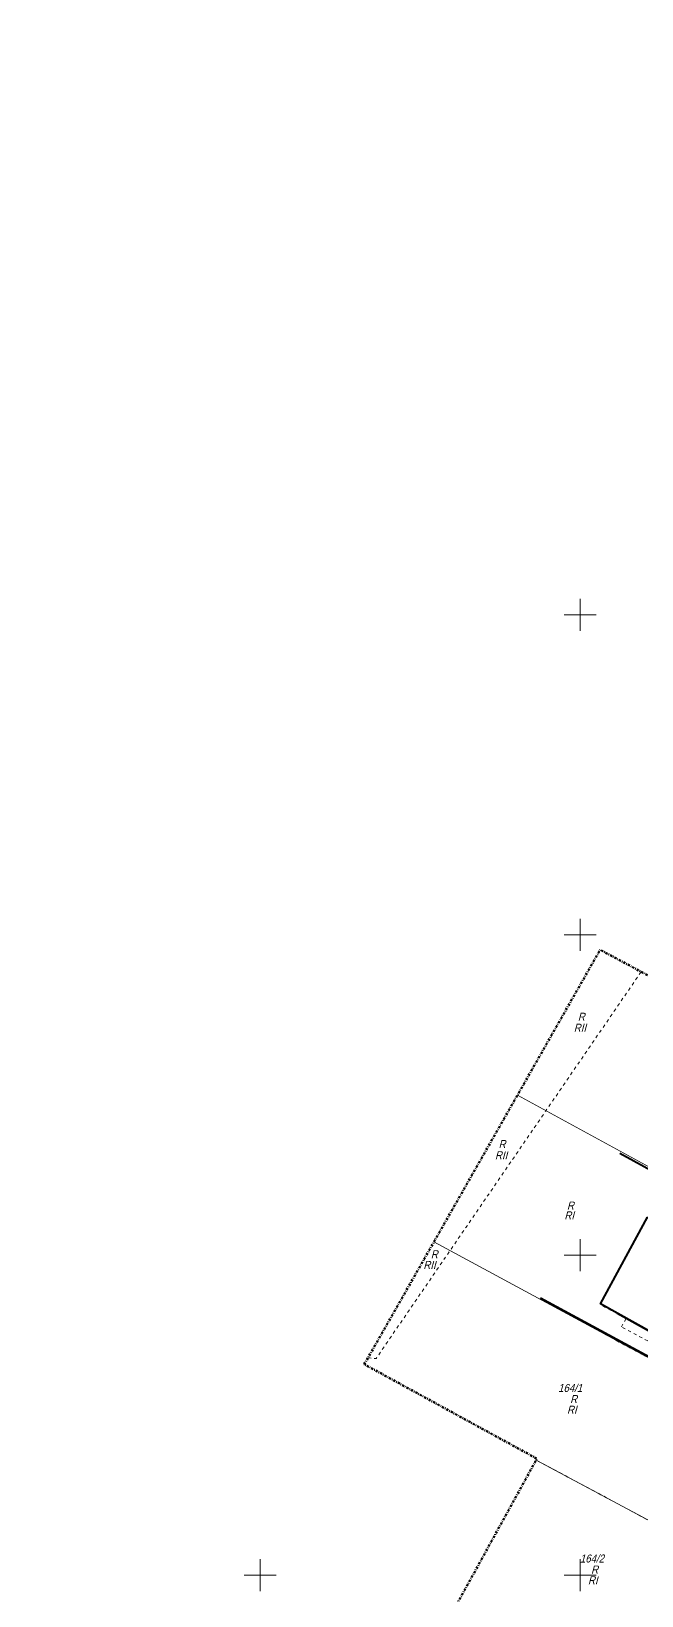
# Model space of a CAD drawing. Extents: x 7449598 to 7450455, y 5563374 to 5564952.
# Drawn here: x 7449864.2 to 7449959.6, y 5564096.8 to 5564341.2 of the extents above; entities that cross this region are included whole.
import ezdxf

# ---------------------------------------------------------------- set-up
doc = ezdxf.new("R2010")
doc.units = 0
doc.header["$MEASUREMENT"] = 0
doc.linetypes.add('218-500', pattern=[1, 0.5, -0.5])
doc.linetypes.add('DGN Style 4', pattern=[0.686427, 0.343214, -0.171607, 0, -0.171607])
for name, color, linetype, lineweight in [('EDZPD_219', 7, 'Continuous', 0), ('SZOPO_902', 7, 'Continuous', 0), ('Warstwa 24', 7, 'Continuous', 0), ('Warstwa 26', 7, 'Continuous', 0), ('Warstwa 28', 7, 'Continuous', 0), ('Warstwa 29', 7, 'Continuous', 0), ('Warstwa 3', 7, 'Continuous', 0), ('Warstwa 60', 7, 'Continuous', 0), ('Warstwa 8', 7, 'Continuous', 0)]:
    doc.layers.add(name, color=color, linetype=linetype, lineweight=lineweight)
doc.styles.add('Style-WORKING_1250 I 0.26180', font='WORKING_1250.shx', dxfattribs={"oblique": 14.999978})

msp = doc.modelspace()

# ---------------------------------------------------------------- linework, layer by layer
at = {"layer": 'EDZPD_219', "color": 96, "linetype": 'Continuous', "lineweight": 13}
for p, q in [((7449940.23, 5564174.99), (7449996.8, 5564144.12)), ((7449984.03, 5564121.35), (7449927.17, 5564152.07)), ((7449972.77, 5564102.1), (7449943.14, 5564117.99))]:
    msp.add_line(p, q, dxfattribs=at)
at = {"layer": 'SZOPO_902', "color": 7, "linetype": 'Continuous', "lineweight": 40, "flags": 128}
for points in [[(7449995.95, 5564144.09), (7449956.22, 5564165.88)], [(7449943.8, 5564143.32), (7449984.02, 5564121.55), (7449987.78, 5564128.72)]]:
    msp.add_lwpolyline(points, dxfattribs=at)
at = {"layer": 'Warstwa 29', "color": 96, "linetype": '218-500', "lineweight": 13}
for p, q in [((7449955.74, 5564140.88), (7449957.19, 5564140.09)), ((7449957.19, 5564140.09), (7449955.74, 5564140.88)), ((7449956.47, 5564138.77), (7449957.19, 5564140.09)), ((7449953.94, 5564137.61), (7449984.03, 5564121.35)), ((7449984.03, 5564121.35), (7449953.94, 5564137.61)), ((7449963.25, 5564135.2), (7449956.47, 5564138.77)), ((7449972.77, 5564102.1), (7449943.14, 5564117.99)), ((7449943.14, 5564117.99), (7449972.77, 5564102.1))]:
    msp.add_line(p, q, dxfattribs=at)
at = {"layer": 'Warstwa 29', "color": 96, "linetype": '218-500', "lineweight": 13, "flags": 128}
for points in [[(7449916.85, 5564133.94), (7449918.12, 5564133.84), (7449929.69, 5564150.71), (7449944.68, 5564172.56), (7449959.56, 5564194.26)], [(7449955.74, 5564140.88), (7449953.17, 5564142.27), (7449960.58, 5564155.91), (7449960.96, 5564156.64), (7449970.16, 5564151.66)]]:
    msp.add_lwpolyline(points, dxfattribs=at)
at = {"layer": 'Warstwa 3', "color": 7, "linetype": 'Continuous', "lineweight": 40, "flags": 128}
msp.add_lwpolyline([(7449960.57, 5564155.91), (7449968.73, 5564151.48), (7449964.89, 5564144.19), (7449966.57, 5564143.27), (7449965.09, 5564140.66), (7449963.45, 5564141.59), (7449961.33, 5564137.85), (7449953.22, 5564142.38)], close=True, dxfattribs=at)
at = {"layer": 'Warstwa 3', "color": 7, "linetype": 'Continuous', "lineweight": 53, "flags": 128}
msp.add_lwpolyline([(7449963.22, 5564154.47), (7449968.73, 5564151.48), (7449964.89, 5564144.19), (7449966.57, 5564143.27), (7449965.09, 5564140.66), (7449963.45, 5564141.59), (7449961.33, 5564137.85), (7449955.78, 5564140.95)], dxfattribs=at)
at = {"layer": 'Warstwa 60', "color": 7, "linetype": 'Continuous', "lineweight": 13}
for p, q in [((7449950, 5564247.5), (7449950, 5564252.5)), ((7449947.5, 5564250), (7449952.5, 5564250)), ((7449950, 5564247.5), (7449950, 5564250)), ((7449950, 5564197.5), (7449950, 5564202.5)), ((7449947.5, 5564200), (7449952.5, 5564200)), ((7449950, 5564147.5), (7449950, 5564152.5)), ((7449947.5, 5564150), (7449952.5, 5564150)), ((7449900, 5564097.5), (7449900, 5564102.5)), ((7449950, 5564097.5), (7449950, 5564102.5)), ((7449897.5, 5564100), (7449902.5, 5564100)), ((7449947.5, 5564100), (7449952.5, 5564100))]:
    msp.add_line(p, q, dxfattribs=at)
at = {"layer": 'Warstwa 8', "color": 7, "linetype": 'DGN Style 4', "lineweight": 53, "flags": 128}
msp.add_lwpolyline([(7450242.25, 5564757.19), (7450281.76, 5564736.22), (7450381.95, 5564923.76), (7450454.95, 5564884.92), (7450405.4, 5564791.85), (7450392.83, 5564798.55), (7450342.94, 5564703.75), (7450227.05, 5564484.37), (7450154.83, 5564348.79), (7449690.29, 5563497.19), (7449618.91, 5563522.75), (7449629.01, 5563547.14), (7449943.26, 5564118.2), (7449916.28, 5564132.94), (7449953.15, 5564197.69), (7449979.3, 5564183.67), (7450084.83, 5564375.48), (7450052.49, 5564392.85)], close=True, dxfattribs=at)

# ---------------------------------------------------------------- texts
at = {"layer": 'Warstwa 24', "color": 96, "linetype": 'Continuous', "lineweight": 30, "style": 'Style-WORKING_1250 I 0.26180', "oblique": 15, "width": 0.899997}
for s, p in [('164/1', (7449946.58, 5564128.62)), ('164/2', (7449949.99, 5564101.98))]:
    msp.add_text(s, height=1.25, dxfattribs=at).set_placement(p)
at = {"layer": 'Warstwa 26', "color": 96, "linetype": 'Continuous', "lineweight": 30, "style": 'Style-WORKING_1250 I 0.26180', "oblique": 15, "width": 0.899997}
for s, p in [('RII', (7449949.03, 5564184.88)), ('RII', (7449936.71, 5564164.96)), ('RI', (7449947.56, 5564155.57)), ('RII', (7449925.52, 5564147.83)), ('RI', (7449947.97, 5564125.22)), ('RI', (7449951.25, 5564098.59))]:
    msp.add_text(s, height=1.25, dxfattribs=at).set_placement(p)
at = {"layer": 'Warstwa 28', "color": 96, "linetype": 'Continuous', "lineweight": 30, "style": 'Style-WORKING_1250 I 0.26180', "oblique": 15, "width": 0.899997}
for p in [(7449949.66, 5564186.6), (7449937.28, 5564166.71), (7449947.96, 5564157.11), (7449926.69, 5564149.5), (7449948.46, 5564126.88), (7449951.74, 5564100.26)]:
    msp.add_text('R', height=1.25, dxfattribs=at).set_placement(p)

doc.saveas('drawing.dxf')
